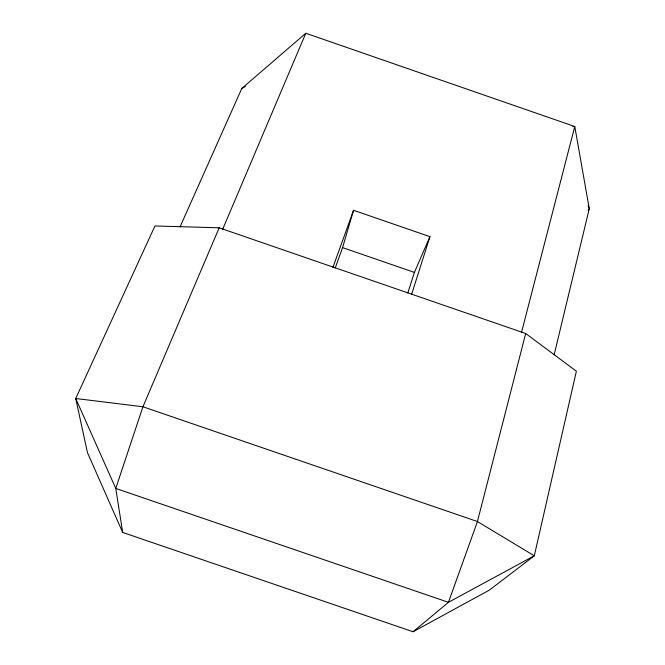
<?xml version="1.0" encoding="UTF-8"?>
<svg xmlns="http://www.w3.org/2000/svg" width="665" height="665" viewBox="0 0 665 665"><rect width="100%" height="100%" fill="white"/><g stroke="black" fill="none" stroke-linecap="round" stroke-linejoin="round"><path stroke-width="1" d="M554.144 354.819L589.273 208.71L574.776 126.516L305.792 33.25L241.794 88.462L180.007 226.948M525.683 333.506L477.437 521.535L448.443 602.315L413.073 631.75L122.676 532.441L87.431 452.549L75.727 398.51L154.962 225.959L219.184 227.812L525.683 333.506L576.38 371.203L534.294 555.79L489.249 590.188L413.073 631.75M521.526 332.334L574.776 126.516L572.798 126.624M335.251 267.912L342.558 247.613L353.539 210.273L429.939 236.665L411.569 294.495M407.828 292.941L414.395 272.401L429.939 236.665M332.924 267.38L353.539 210.273M222.667 229.284L305.792 33.25M219.184 227.812L142.933 406.764L115.76 488.434L122.676 532.441M588.118 210.423L589.273 208.71L588.06 205.842M241.794 88.462L245.41 86.442M342.558 247.613L414.395 272.401M534.294 555.79L448.443 602.315L115.76 488.434L75.727 398.51L142.933 406.764L477.437 521.535L534.294 555.79"/></g></svg>
